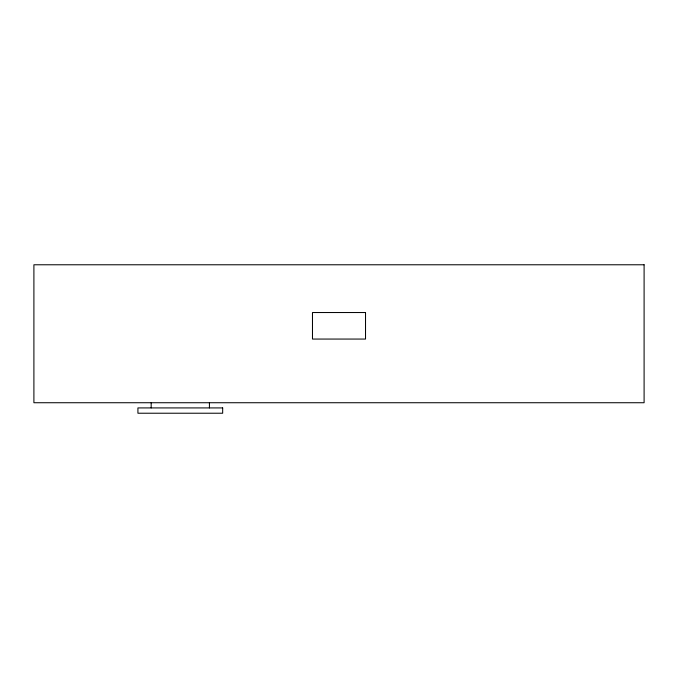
<?xml version="1.0" encoding="UTF-8"?>
<svg xmlns="http://www.w3.org/2000/svg" width="678" height="678" viewBox="0 0 678 678"><rect width="100%" height="100%" fill="white"/><g stroke="black" fill="none" stroke-linecap="round" stroke-linejoin="round"><path stroke-width="1.02" d="M209.426 402.783L209.426 407.919M151.169 402.783L151.169 407.919M644.1 264.776L33.9 264.776L33.9 402.732L644.1 402.732L644.1 264.776M365.527 312.533L312.473 312.533L312.473 339.059L365.527 339.059L365.527 312.533M222.672 407.919L137.922 407.919L137.922 413.224L222.672 413.224L222.672 407.919"/></g></svg>
